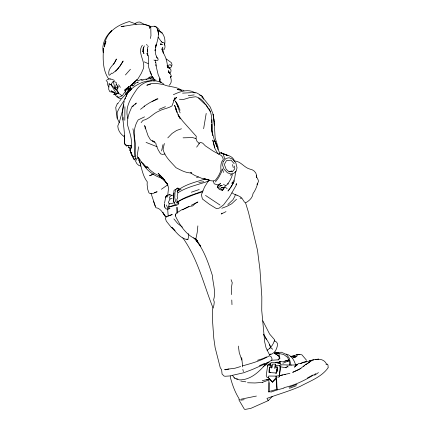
<?xml version="1.0" encoding="UTF-8"?>
<svg xmlns="http://www.w3.org/2000/svg" width="431" height="431" viewBox="0 0 431 431"><rect width="100%" height="100%" fill="white"/><g stroke="black" fill="none" stroke-linecap="round" stroke-linejoin="round"><path stroke-width="0.65" d="M150.791 28.187L150.958 35.719L150.344 38.51M231.56 294.599L231.625 286.329L232.239 282.72L231.075 279.703M124.801 120.308L124.925 106.759M211.745 124.387L211.659 130.367L212.505 134.553M211.761 123.056C211.923 117.954 211.481 112.604 208.674 108.192M269.116 382.669L268.971 392.151L268.885 378.461L272.597 382.205L276.109 378.666L277.036 389.953L283.959 388.132M256.51 177.33L256.31 175.562L256.526 177.33C257.226 173.294 254.091 169.809 250.201 169.194C244.307 167.842 241.026 161.453 234.895 161M128.007 145.479L126.531 145.813L124.408 143.523C125.777 129.424 119.996 115.206 124.263 101.323M147.617 51.44L147.316 48.391L148.253 46.149M124.408 143.523L126.838 145.92L124.408 143.523L124.678 135.652M211.847 124.16L211.659 130.367L214.029 138.917L217.305 147.095L214.541 140.382L219.832 153.458M277.278 371.204L277.343 369.205M103.343 52.151L103.467 48.444C102.896 58.67 102.562 70.07 108.607 78.873M217.973 149.573L218.081 147.278L215.134 137.78L214.148 121.596L213.124 114.269L210.258 107.017L205.081 100.428L201.929 97.244M108.968 75.048C107.238 67.715 114.684 65.113 116.418 58.977L113.606 64.321M167.734 195.087L168.575 187.851L167.325 183.665L167.718 184.64L162.95 178.089L158.096 173.246L164.082 179.641M173.709 196.881L173.909 193.045M159.782 81.109L159.928 78.808L159.782 81.109L159.928 78.808L158.145 74.568L156.442 67.586L155.806 62.328M122.878 120.044L123.05 117.399M235.816 171.107L234.55 179.027L232.018 183.622L232.12 182.496M270.291 365.1L270.372 363.856L271.147 362.401L275.748 362.449L279.719 363.047L281.017 365.1M151.599 74.579C149.896 70.905 147.37 66.11 148.614 62.069L148.447 55.933L147.768 54.931L147.655 49.737L147.37 51.235M277.122 371.172L277.365 368.537L276.788 369.098L276.637 373.025L275.484 373.09M240.207 198.572L240.374 196.762M202.511 191.865L194.516 194.429L182.55 199.289L178.267 201.525L178.773 203.2L177.971 204.779L175.568 204.946C172.136 200.975 173.86 195.168 173.979 190.437L175.519 189.317M197.856 225.882L197.231 232.314L195.819 239.097L197.883 241.435L195.426 238.526M130.377 151.049L129.634 148.436L128.654 147.407L128.837 145.543M277.833 377.357L279.342 376.813L280.371 367.815L279.988 365.38L275.382 365.332M196.649 147.122L199.359 143.464L197.08 141.476L195.997 138.637L196.299 136.352L182.712 121.116L177.96 114.705L179.689 118.029M162.611 47.814L162.665 47.421L162.853 47.96M176.618 205.14L168.478 207.171L169.243 203.793L168.322 202.398L170.003 199.014L169.491 197.199L170.638 195.976L173.623 194.844M279.342 376.813L279.175 375.735L280.048 369.954L279.988 365.38M138.572 146.82L137.139 156.022L141.056 161.657L146.766 167.891L142.817 163.322M171.824 65.706L172.007 64.564L171.376 62.678L166.291 58.972M271.632 368.139L272.419 364.114L275.393 364.125L275.77 365.353L275.398 366.706L275.926 367.438L277.499 367.853M149.245 28.527L149.81 27.245L151.664 26.577L154.158 26.167L155.828 26.55C160.806 32.395 157.369 40.751 155.548 47.194L156.232 44.361L155.187 50.842L155.085 49.743L155.656 54.295L157.175 58.163M203.626 128.718L206.201 113.391M272.16 365.283L267.721 365.192L266.223 375.514L267.172 377.637L268.799 377.626M164.556 203.023L165.542 197.921M169.189 68.459L169.34 67.678M235.348 194.252L234.992 196.019L232.988 199.736L227.837 204.612M122.566 110.455L119.452 121.741L117.776 126.024C117.992 130.431 120.637 134.45 124.397 136.686L123.999 136.212M182.114 209.531L176.839 212.887L175.773 214.045L175.363 215.915C179.894 225.181 185.982 234.852 195.819 239.097M274.364 341.207L274.655 339.843L269.639 334.068L262.835 320.858M241.182 198.562L241.419 197.446L244.361 201.967L245.39 202.645L246.069 204.483L248.525 212.478L257.49 250.228L259.963 269.747L261.832 296.943L261.741 310.519L264.682 341.939L266.035 347.795L269.698 355.187M161.587 150.979L162.966 144.66M175.363 215.915L175.773 214.045M164.346 143.458L163.063 149.331C164.793 156.814 171.118 162.142 176.02 167.707C180.907 170.143 186.079 173.284 191.725 172.869L190.486 172.853L194.774 175.455L202.565 178.644L209.423 180.131L203.895 178.601C207.462 179.49 211.33 181.887 215.064 180.551C217.774 177.54 219.853 173.93 220.984 170.04C220.645 166.732 220.656 163.139 222.552 160.257L223.328 159.745L222.682 157.283L221.227 155.429L213.393 151.216L205.366 145.872L202.748 143.173L200.377 142.375L198.917 143.458M178.773 203.2L177.006 203.179L175.439 201.126L174.744 197.409L175.013 192.388L176.004 189.231L177.836 188.04L178.967 188.767L177.173 191.219L177.928 192.754L177.152 196.197L177.583 198.152L176.829 199.354L177.281 202.258C184.818 196.536 194.322 194.51 202.942 190.938M288 365.811L287.827 366.56L285.457 367.67L280.123 366.754M122.69 109.873L123.864 104.792M127.549 89.858L127.748 89.023M170.126 215.381L172.249 214.487L166.932 216.454L165.256 218.081L166.334 221.157L170.962 226.997L175.013 230.763L171.754 227.347C176.371 232.293 180.546 238.747 187.846 239.69L188.751 236.118L188.245 233.607M275.393 364.125L274.579 368.311L275.29 367.88M130.561 86.647L130.841 85.634M143.776 47.087L143.017 50.632L143.954 53.681L142.85 51.117L143.135 51.898L143.087 48.827L143.642 50.492L143.194 49.188M105.767 42.028L104.324 47.011C104.97 32.804 116.984 25.095 129.305 21.55L136.201 24.082M116.278 84.298L115.012 88.63L118.676 93.144L116.494 93.565L110.853 84.465L113.278 81.276L116.235 82.472L116.278 84.298L118.002 86.421L118.126 87.876L116.844 89.508L118.676 93.144L117.372 91.701M135.242 156.291L132.295 156.275L130.049 150.327C133.664 142.252 129.887 133.529 127.705 125.55C126.709 118.832 129.138 112.432 132.107 106.538L136.363 103.036L135.102 104.404M126.191 96.625L127.387 92.88C133.578 86.011 142.666 80.392 152.165 80.796M130.049 150.327L131.213 147.574L130.049 150.327L131.401 153.986L130.518 151.55M230.542 376.091L230.251 376.985C232.234 384.474 234.814 391.849 238.957 398.465L239.065 400.173L244.285 409.041L245.002 409.45L250.831 408.362L268.201 400.641L272.29 396.482M130.017 88.15L130.383 87.148M274.191 341.266C272.968 345.021 270.409 348.232 267.037 350.284M217.289 187.146L218.118 185.018L220.553 183.504L219.083 184.732L217.655 187.124L217.289 187.146L219.374 189.495L222.574 190.41L225.655 185.492L223.447 184.533M162.794 44.49L160.38 44.565L160.919 43.208M164.475 45.142C165.892 40.11 164.243 32.767 158.737 30.779M117.302 103.639L115.718 107.497L117.205 118.336L119.452 122.83M105.902 41.333L104.291 45.217L105.902 41.812M143.162 48.698L144.374 45.864M128.6 87.886L128.282 89.292M165.348 197.77L166.027 196.261L167.05 195.286L165.348 197.77L167.05 195.286M162.304 49.436L162.342 48.671L161.523 49.032L163.365 51.774L163.397 53.115M166.969 197.285L167.971 195.124L169.981 194.79L171.581 195.205M235.994 184.694L236.5 183.611L236.14 185.357L229.497 196.967L223.527 204.908L219.11 208.173L216.41 208.599L209.45 204.316L202.408 198.987L201.385 194.807L204.493 187.108L208.437 180.745M170.536 77.332L170.972 76.411L170.466 77.391M132.516 155.823L132.295 156.275L132.274 155.559M115.869 94.481L113.849 94.556L114.748 92.724M124.704 99.071L127.614 93.204L131.444 88.791L129.936 90.979M162.546 49.7L162.956 48.897L162.702 48.541M160.855 82.704L161.151 82.132L160.661 81.621L159.637 81.664M234.701 180.508L230.607 187.824L227.977 191.035L229.75 188.67M125.486 91.442L125.723 90.989M171.732 66.04L171.059 67.252L169.986 68.017M126.116 89.864L126.719 88.808M125.642 97.993L119.182 108.224L117.184 112.383L117.205 118.336M142.349 45.201C137.069 52.447 145.118 60.308 143.571 68.152L141.314 73.313L138.022 78.754L130.787 85.473M168.171 65.55L169.141 64.909L170.579 64.763L171.188 65.83M119.796 66.476L123.164 61.019L120.082 65.868L115.697 71.137L119.123 67.565M128.815 90.478L130.523 87.725M230.445 187.657L233.467 182.782M257.065 184.393L258.449 181.618L258.234 180.093L256.246 176.182M110.789 32.077L111.812 30.509C105.643 35.972 101.409 44.388 103.273 52.738M135.49 83.7L136.067 82.849M126.66 88.845L127.242 87.989M153.242 78.103L151.954 76.33L149.913 71.46M174.329 99.75L176.629 97.298L173.558 100.87L175.024 97.767L171.985 105.913C168.009 108.504 163.01 108.752 158.877 111.144C153.016 113.391 149.363 119.112 143.033 120.346L141.104 122.609M126.051 90.354L122.221 95.827L118.617 97.417L117.189 96.021M222.595 189.996L224.81 187.027L227.121 188.552M178.908 189.64L177.89 190.265L178.967 188.767L179.42 189.328M130.07 88.721L130.976 87.477M257.048 184.247L257.77 183.272C256.634 187.006 255.33 190.4 253.035 193.551C252.738 197.64 249.156 200.878 245.815 202.721M117.598 103.882L118.681 102.416M119.403 101.436L121.213 98.99L125.857 94.152M215.435 181.941L218.646 177.653L221.496 172.12L222.321 168.887L223.544 172.378M135.334 82.181L135.776 81.594L134.962 81.351M327.964 367.993C321.235 377.287 309.695 381.149 299.987 386.499C289.196 391.154 277.979 394.381 266.961 398.389L268.201 400.641M125.653 94.012L130.48 87.638M153.948 60.017L155.112 60.593L155.537 60.044M170.466 77.634L171.096 76.826L171.161 75.333L168.666 71.756M169.114 85.322C171.937 83.124 171.576 79.627 170.342 76.702M132.963 84.196L132.177 85.166L131.288 85.478M232.207 171.969L234.76 168.855L234.529 166.027M125.453 90.612L128.794 86.631M147.801 78.69L148.722 77.623M125.426 74.946L130.442 69.246M236.603 378.563L239.367 379.889C250.454 380.045 258.605 372.255 265.394 364.47L264.295 365.418L266.396 364.454M222.084 213.081L221.211 214.029L226 211.632M132.963 86.071L133.696 85.29M167.794 137.877L172.028 133.486L176.586 130.474L181.456 128.777M278.124 359.982L279.353 358.08L278.782 356.103L276.023 354.083L278.782 356.103M272.597 382.205L272.322 381.888L275.856 378.003L276.023 376.091L279.175 375.735M170.051 73.437L170.854 71.756L171.005 70.242L170.692 69.38L167.05 65.76L167.686 66.519M128.233 87.094L128.68 86.647L129.02 87.585M134.353 82.046L130.701 85.656L124.403 90.343L126.752 88.172M295.3 366.355L294.448 367.169L298.489 363.543L301.037 363.376M109.501 75.263L111.764 73.092M137.123 79.509L130.701 85.656L133.416 83.188L134.801 83.323M236.533 199.235L231.679 203.782L227.04 206.282L221.836 208.254M263.169 366.813L267.096 363.468L268.394 364.561L270.555 364.874M226.081 185.653C229.152 182.658 231.307 178.563 232.465 174.431L230.165 175.175M163.478 50.168C165.687 48.493 165.202 44.921 164.049 42.739L162.239 42.367M264.295 365.418L267.586 362.239L271.11 363.979M299.836 369.055L305.299 364.782L309.77 362.04M112.356 73.523L115.68 70.883M149.142 77.435L150.613 76.766L151.373 77.294M176.624 188.972L177.836 188.04M140.528 109.302L144.741 106.085M311.527 360.699L305.762 364.75M177.89 190.265C185.68 184.226 195.631 182.108 204.844 179.118M177.281 202.258L178.267 201.525M303.268 366.582L304.76 365.483M167.858 184.764L161.388 189.268M161.458 44.021L160.38 44.565M314.608 375.277L318.417 372.589M136.471 158.937L138.723 157.396M219.708 186.111L220.742 185.422L222.24 185.362L219.708 186.111L220.155 186.138M134.084 85.036L134.855 84.53M144.013 106.333L149.126 103.063L157.52 98.548M177.928 192.754C187.226 186.768 198.368 184.683 208.679 181.058M182.588 209.66L183.649 209.03M270.442 354.605C275.167 353.129 277.181 348.582 277.618 344.019L276.67 342.203L274.418 340.652M218.447 154.153L220.914 152.736L227.87 155.672L220.914 152.736C225.548 155.23 233.586 155.311 234.491 161.744M315.821 373.661C305.854 379.754 295.424 385.249 283.9 387.625M307.384 378.009L312.744 375.056M177.173 191.219L181.112 189.171M182.41 209.865L189.651 206.374L192.598 205.943L195.485 203.313L197.888 201.983L191.348 205.242M287.17 361.625L289.126 360.618L287.536 357.31L283.652 354.46L278.819 353.501M301.382 363.064L302.874 362.299L306.042 361.932M269.359 354.745L270.916 353.953M296.991 364.723L295.413 365.515L296.867 364.809C291.668 365.364 286.448 364.75 281.298 364.852M106.92 79.924L109.77 78.62L114.463 80.338M269.687 348.232L270.894 347.639L270.576 347.531L272.758 349.282M184.242 208.739L188.977 206.411M300.946 368.311L292.676 372.346L299.281 369.426M144.53 116.866L138.189 119.904C134.111 126.057 133.47 133.696 135 140.781C136.121 146.378 134.596 151.965 135.242 157.498L135.9 158.015L135.129 159.001L133.438 158.937L132.743 156.361M294.141 357.488L297.045 356.098M266.552 356.89L262.748 358.689L257.479 360.284M135.075 23.419L137.764 22.159L139.838 22.024L143.976 24.179L149.304 25.774L150.812 26.722M109.824 79.848L110.325 79.616M152.084 101.517L157.983 98.925M259.392 365.671L264.704 363.344M132.107 106.538L133.896 105.757M153.528 174.032L149.568 175.762L153.905 173.93M173.381 94.718C180.072 91.571 188.379 88.409 195.195 92.956M174.851 204.822L168.478 207.171M169.367 215.548L168.192 216.05L167.664 209.013L166 208.949L164.75 207.058L164.534 204.795M158.985 109.404L165.429 106.672M136.649 82.553L138.211 81.922M300.412 363.608L306.209 361.485M174.469 202.527L171.613 203.631L169.243 203.793M292.73 357.978L296.07 356.706L293.295 357.568M289.029 387.27L296.927 384.307M289.47 388.304L296.318 385.734M262.684 382.249L268.222 380.212M196.525 177.61L198.362 176.952M291.501 356.297L297.368 354.648M270.808 392.145L277.036 389.953L276.557 376.969L276.023 376.091L268.664 376.042L268.351 377.653L272.322 381.888M276.831 389.306L268.885 391.585M191.299 192.221L199.187 189.548M282.887 363.279L289.126 360.618L289.745 365.208M150.645 84.12L146.799 85.279C152.019 82.278 158.231 83.592 163.812 84.691C169.582 87.267 176.667 86.281 181.677 90.478M240.66 366.528L235.04 368.214L224.314 369.593M305.848 361.835L311.144 360.639L310.616 361.135L309.426 360.785M295.828 365.251L297.692 364.707M154.244 192.582L157.148 191.747L152.294 193.767L149.891 193.406L148.937 192.819L147.709 189.365L147.133 184.694L147.257 181.801C141.864 174.905 141.605 165.52 138.119 157.665M155.112 60.593L157.891 60.27L158.172 58.993L156.604 56.951M292.988 356.997L294.287 356.631L290.973 356.771M170.003 199.014L172.109 198.432M284.832 361.054L288.695 360.009L282.833 361.862L278.997 361.286M242.648 366.937L242.588 365.871C251.726 363.29 261.234 360.72 269.38 355.78L271.029 356.593L272.187 359.174L271.266 360.494L266.056 363.462L252.48 369.437L243.757 372.75L229.599 375.967L224.982 376.279L223.991 375.977L222.062 374.011L221.62 369.669L220.284 367.815L215.117 347.531L213.803 338.297L212.478 320.195L212.488 309.474L213.916 305.116L214.272 302.012L213.625 299.863C216.082 291.787 212.871 283.372 212.311 275.231C208.469 263.319 204.332 250.934 196.66 240.897L200.781 246.16L193.734 237.761M292.191 356.62L294.648 356.028L290.548 356.534M225.499 369.836L228.915 369.038M274.854 353.598L276.072 353.328L274.73 353.431M262.237 380.648L268.912 379.253M256.397 396.057L241.268 399.144M282.747 374.975L279.487 375.643L289.918 373.3M284.051 374.706L285.354 374.437M311.629 360.289C316.968 358.813 323.67 358.016 326.553 364.087M309.975 360.612L313.881 359.837M318.714 359.05L315.842 359.621L316.429 359.502M266.735 379.668L268.96 379.237M296.7 354.966L299.831 354.395L301.932 354.848L306.608 360.327M297.816 354.751L299.831 354.395L297.045 354.815M145.974 79.396L146.923 79.245M164.933 154.002L162.444 154.4L160.601 153.845L158.209 149.923L156.27 145.328L155.823 143.205L152.509 140.775L154.729 141.853M198.799 182.48L203.782 181.699M230.057 171.43L232.061 171.118L229.195 171.414M244.161 399.693L241.225 400.119L239.501 399.634M274.628 353.366L278.803 353.215L279.94 358.479L278.259 359.793L271.174 360.316M325.971 364.346L327.237 364.173M113.849 94.556L116.499 94.227M188.282 95.628L194.214 94.906M143.695 79.433L149.654 78.711L156.044 80.118M136.498 80.511L138.868 80.549L140.059 79.805L143.598 79.924M124.047 26.162L121.063 26.474C130.852 25.833 142.079 21.184 150.947 27.239L149.81 27.245M126.531 145.813L130.087 145.516L131.547 146.211M183.078 137.828L192.614 137.564L195.997 138.637M262.862 382.394L254.893 382.97L247.507 382.755M275.565 352.606L281.405 352.229L286.529 354.503L289.244 358.118L291.07 365.413M182.572 93.144L190.885 92.676M221.151 187.733L224.411 187.636L221.151 187.733L222.261 188.008M277.709 353.258L278.803 353.215L275.177 352.003M296.738 355.009L297.487 355.004M272.457 366.959L269.973 366.959L269.461 368.133L269.127 372.529L270.452 372.718M191.477 92.638L196.25 92.746L198.212 93.732L202.425 96.452L203.895 98.974M137.187 82.44L138.216 82.472M179.42 99.254L183.617 99.437L189.818 97.562L195.652 96.733C201.557 97.896 205.102 103.542 208.125 108.219M227.573 183.875L228.645 183.929M152.235 77.925L152.816 77.963M275.398 366.706L277.305 366.835L276.637 373.025L269.127 372.529L269.122 369.82L269.973 366.959L271.665 367.185M153.344 80.883L154.519 80.969M168.844 194.699L169.981 194.79M116.494 93.565L119.597 93.845L121.822 95.709M183.962 90.359L177.227 89.578L180.912 90.052M279.719 363.047L275.565 362.568L278.868 363.107M285.457 367.67L286.432 367.794M240.832 381.074L245.848 381.839M140.937 79.854L142.559 80.139M128.654 147.407L129.747 147.612M167.664 209.013L168.623 209.207L170.003 208.211L167.826 208.34L166.436 205.037M268.341 364.41L270.318 364.815M114.134 92.595L109.835 91.706L108.655 89.228L109.162 83.404L109.264 84.648M148.102 63.599L144.261 61.875M154.39 26.436C157.013 26.803 159.109 29.012 159.971 31.415M167.12 216.648L165.197 216.157C162.6 212.763 160.634 208.221 155.823 207.683L150.99 193.25M121.009 98.742L119.075 98.22L117.006 96.921L114.382 94.05M218.118 185.018L214.239 183.843L213.27 181.079M140.905 166.064L138.841 165.445L136.794 163.581L134.634 159.308L133.438 158.937M231.921 192.959L233.489 193.449M113.439 91.711L110.993 90.866L116.402 94.06M286.184 354.083C291.577 355.241 294.405 360.51 295.747 365.418M157.1 146.755L146.066 142.397M233.85 194.063L236.996 195.221M162.541 178.45C153.614 175.896 146.007 169.933 141.497 161.803M279.412 361.345L280.306 361.754M236.894 195.119L239.97 196.633M199.607 95.041L202.425 96.452M217.655 187.124L220.36 188.525L222.574 190.41M163.791 84.083C155.208 77.919 143.534 80.893 137.16 88.802C131.126 97.735 124.435 107.13 127.878 118.45M131.52 146.157L130.496 145.586L131.757 146.896M234.545 377.955L237.497 379.657M154.045 142.063L150.473 139.838L148.102 135.867L144.568 125.583L145.506 127.247M219.988 205.027L205.528 195.437M274.962 353.452L276.551 354.438L274.256 352.693M146.325 44.582L147.574 45.368M186.865 239.065L187.846 239.69M276.023 354.083L276.551 354.438M157.827 30.644L158.694 31.231M168.079 67.166L168.823 67.678M182.426 227.132L177.653 223.468L173.892 218.91M111.721 85.43L110.853 84.465L111.861 85.273M148.275 167.729L146.723 166.458L150.408 170.364L154.573 173.504L159.782 176.274L159.066 175.724L165.601 182.044L167.637 184.937M229.211 171.931L226.135 169.238L224.341 164.437L226.447 160.65L231.011 160.143L234.178 163.645M286.863 365.994L288.027 367.067M198.524 98.166L205.102 104.34M110.853 84.465L115.012 88.63L116.844 89.508L118.002 86.421L115.012 88.63L113.278 81.276M144.951 127.953L145.807 128.815M132.387 85.354L132.931 85.914M137.877 157.353L140.08 159.82M233.877 377.211L234.927 378.396M167.395 66.153L169.081 68.066L167.26 65.841L168.106 67.99L167.347 65.399M132.145 155.063L131.272 154.072L131.186 152.229M106.107 80.419L107.605 82.17L107.675 84.95L108.844 87.051M161.259 41.257L162.406 42.61M182.803 237.847C197.84 258.821 203.577 284.358 213.043 307.976M153.463 78.286L154.594 79.848M158.15 37.26L161.668 42.098M232.357 375.256L233.828 377.152M132.624 155.86L131.272 154.072L132.382 155.952M152.978 77.871L153.199 78.167L151.954 76.33L153.291 78.469M168.769 71.934L169.625 73.098L168.408 71.158L169.049 72.64L168.413 70.339M162.95 178.089L167.718 184.64M140.867 164.276L138.69 160.052M118.584 84.686L120.384 87.348M205.673 104.383L210.468 111.823M129.214 90.451L128.185 88.813L128.907 90.278M135.625 158.63L136.562 160.17M162.568 51.709C165.407 55.922 166.996 60.793 167.449 65.835M217.698 153.447L215.128 148.981L212.806 140.102L214.579 147.952M327.474 364.173L327.996 365.089L328.153 367.745M149.681 77.117L150.403 78.921L150.047 77.779M263.519 334.192L266.606 339.806M263.508 334.219L268.912 343.178L270.382 346.739L269.558 344.283M177.087 112.378L174.657 105.353L177.087 112.378L180.266 118.956M135.043 155.844C134.17 146.998 135.043 137.683 132.91 128.767M177.265 103.699L180.05 110.164M222.773 153.414L224.163 156.889L224.492 158.937M176.979 104.474L180.115 112.879M162.573 50.352L162.961 51.418M147.828 55.804L146.96 53.374L147.073 54.085M153.463 201.164L155.203 206.163M241.769 360.036L239.248 352.628L238.365 346.093M176.925 111.936L176.058 108.644L176.134 110.53M151.518 77.386L151.75 78.275M232.508 164.577L233.263 167.621M127.969 90.725L128.239 91.825M242.842 369.362L243.386 371.662M132.963 156.685L133.184 157.838M158.549 34.254L157.66 29.518M177.389 213.2L176.99 207.219L176.958 212.925M241.699 357.595L242.588 365.871M214.148 121.596L213.124 114.269L213.9 120.233M155.343 61.003L155.569 62.797M164.319 203.723L164.734 207.198M125.874 92.266L126.105 94.174M155.79 64.655L155.93 65.991M267.721 365.192L267.802 366.156M213.997 121.483L214.282 125.227M211.81 119.732L212.742 135.749M173.477 195.669L173.736 201.697M231.781 299.998L231.975 304.663M223.123 161.7L222.622 165.267L223.878 169L227.417 172.772L230.79 174.005L233.909 173.262L236.226 171.096L237.028 167.724L235.811 162.805L232.363 159.001L229.044 157.741L225.898 158.468L223.123 161.7M279.52 362.46L276.783 362.126L280.629 363.101L279.52 362.46M160.316 31.63L162.034 32.945L160.316 31.63M165.197 216.157L162.956 212.661L165.197 216.157M175.703 101.603L175.395 101.016L178.337 106.85L175.703 101.603"/></g></svg>
